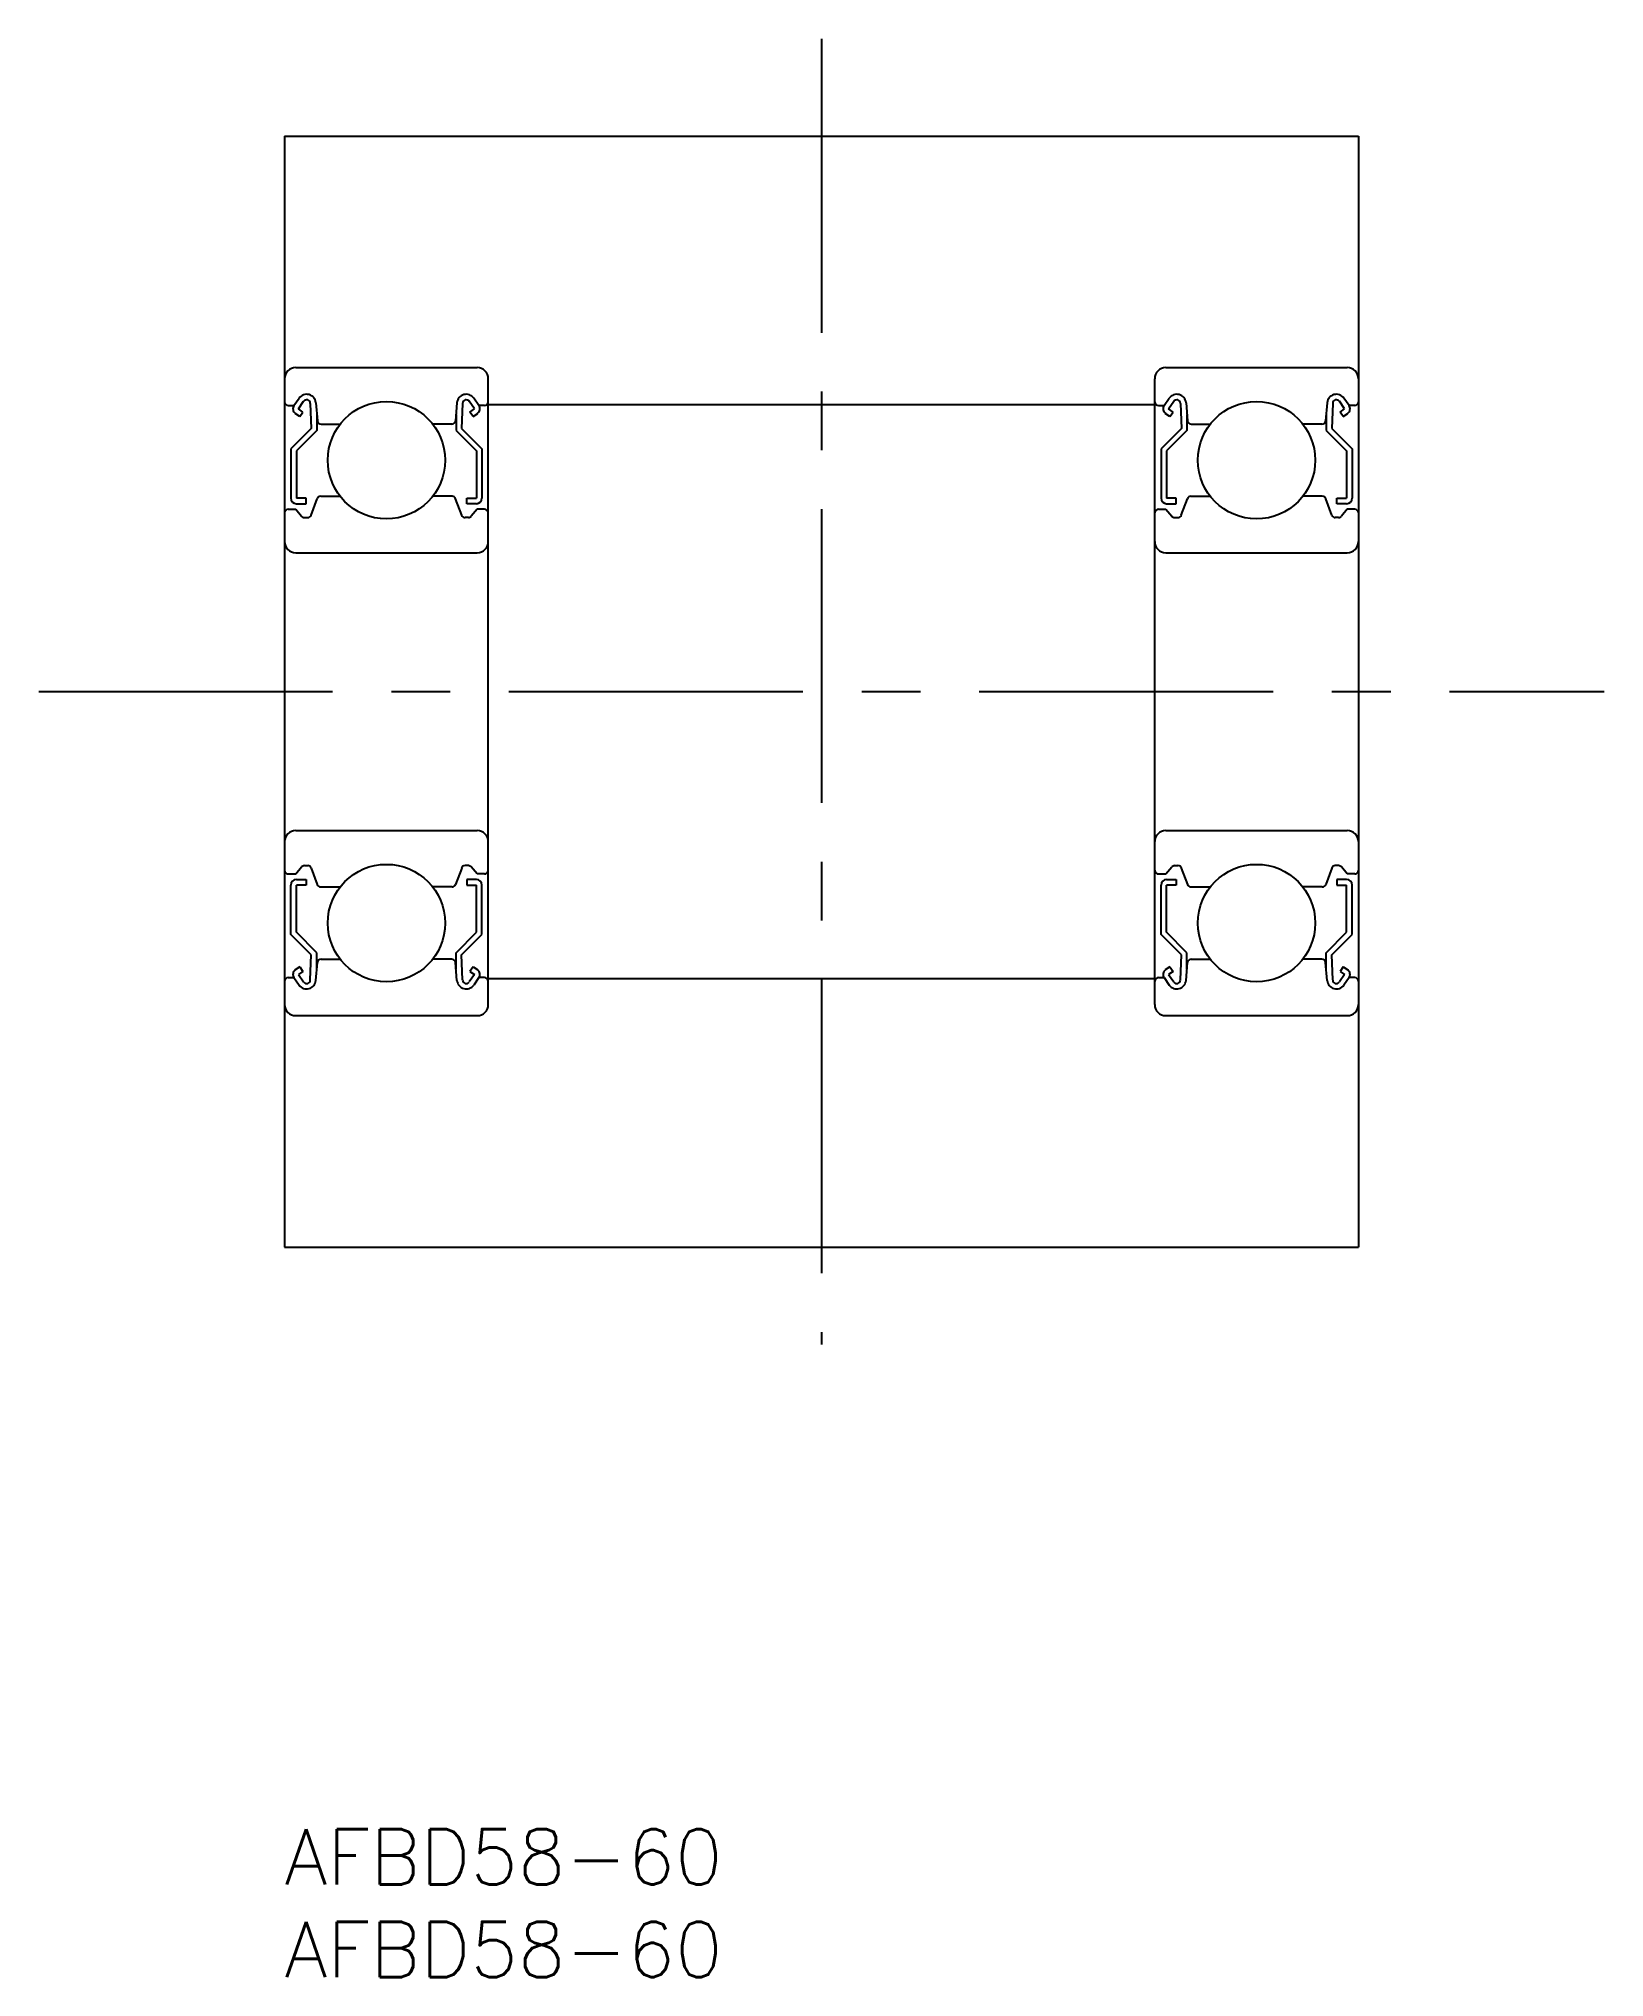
# Model space of a CAD drawing. Extents: x -13 to 71, y -8 to 97.
import ezdxf

# ---------------------------------------------------------------- set-up
doc = ezdxf.new("R2010")
doc.units = 0
doc.header["$LTSCALE"] = 0.5
doc.linetypes.add('CENTER', pattern=[50.8, 31.75, -6.35, 6.35, -6.35])
doc.layers.get('0').update_dxf_attribs({"linetype": 'CONTINUOUS'})
doc.layers.add('CENTER', color=1, linetype='CENTER')
doc.styles.get("Standard").update_dxf_attribs({"font": 'txt.shx', "height": 3, "bigfont": 'bigfont.shx'})

# ---------------------------------------------------------------- blocks, each defined once
blk = doc.blocks.new('*U8')
at = {"color": 7, "linetype": 'CONTINUOUS'}
blk.add_text('AFBD58-60', height=3, dxfattribs=at).set_placement((0, -3))
blk = doc.blocks.new('*U9')
at = {"color": 7, "linetype": 'CONTINUOUS'}
blk.add_text('AFBD58-60', height=3, dxfattribs=at).set_placement((0, -8))

msp = doc.modelspace()

# ---------------------------------------------------------------- linework, layer by layer
at = {"color": 7, "linetype": 'CONTINUOUS'}
for p, q in [((0, 91.44), (58, 91.44)), ((0, 91.44), (0, 31.44)), ((58, 91.44), (58, 31.44)), ((0.6, 78.94), (10.4, 78.94)), ((47.6, 78.94), (57.4, 78.94)), ((11, 44.54), (11, 78.34)), ((47, 44.54), (47, 78.34)), ((0.2, 76.89), (0.5, 76.89)), ((0.5, 76.89), (0.78, 77.29)), ((0.82, 76.3), (0.57, 76.47)), ((0.75, 76.72), (1.03, 77.12)), ((0.99, 76.54), (0.75, 76.72)), ((0.82, 76.3), (0.99, 76.54)), ((1.39, 77.01), (1.44, 75.66)), ((1.69, 77.04), (1.77, 76.07)), ((9.31, 77.04), (9.23, 76.07)), ((9.61, 77.01), (9.56, 75.66)), ((10.25, 76.72), (9.97, 77.12)), ((10.01, 76.54), (10.25, 76.72)), ((10.18, 76.3), (10.01, 76.54)), ((10.18, 76.3), (10.43, 76.47)), ((10.5, 76.89), (10.22, 77.29)), ((10.8, 76.89), (10.5, 76.89)), ((11, 76.94), (47, 76.94)), ((47.2, 76.89), (47.5, 76.89)), ((47.5, 76.89), (47.78, 77.29)), ((47.82, 76.3), (47.57, 76.47)), ((47.75, 76.72), (48.03, 77.12)), ((47.99, 76.54), (47.75, 76.72)), ((47.82, 76.3), (47.99, 76.54)), ((48.39, 77.01), (48.44, 75.66)), ((48.69, 77.04), (48.77, 76.07)), ((56.31, 77.04), (56.23, 76.07)), ((56.61, 77.01), (56.56, 75.66)), ((57.25, 76.72), (56.97, 77.12)), ((57.01, 76.54), (57.25, 76.72)), ((57.18, 76.3), (57.01, 76.54)), ((57.18, 76.3), (57.43, 76.47)), ((57.5, 76.89), (57.22, 77.29)), ((57.8, 76.89), (57.5, 76.89)), ((1.44, 75.66), (0.34, 74.56)), ((1.74, 75.54), (0.64, 74.44)), ((1.74, 76.41), (1.74, 75.54)), ((1.97, 75.89), (2.99, 75.89)), ((9.03, 75.89), (8.01, 75.89)), ((9.26, 76.41), (9.26, 75.54)), ((9.26, 75.54), (10.36, 74.44)), ((9.56, 75.66), (10.66, 74.56)), ((48.44, 75.66), (47.34, 74.56)), ((48.74, 75.54), (47.64, 74.44)), ((48.74, 76.41), (48.74, 75.54)), ((48.97, 75.89), (49.99, 75.89)), ((56.03, 75.89), (55.01, 75.89)), ((56.26, 76.41), (56.26, 75.54)), ((56.26, 75.54), (57.36, 74.44)), ((56.56, 75.66), (57.66, 74.56)), ((0.34, 74.56), (0.34, 71.89)), ((0.64, 74.44), (0.64, 71.89)), ((10.36, 74.44), (10.36, 71.89)), ((10.66, 74.56), (10.66, 71.89)), ((47.34, 74.56), (47.34, 71.89)), ((47.64, 74.44), (47.64, 71.89)), ((57.36, 74.44), (57.36, 71.89)), ((57.66, 74.56), (57.66, 71.89)), ((0.2, 71.29), (0.6, 71.29)), ((0.6, 71.29), (0.92, 70.91)), ((1.16, 71.89), (0.64, 71.89)), ((0.64, 71.59), (1.16, 71.59)), ((1.16, 71.59), (1.16, 71.89)), ((1.43, 70.97), (1.76, 71.86)), ((1.95, 71.99), (2.99, 71.99)), ((9.05, 71.99), (8.01, 71.99)), ((9.57, 70.97), (9.24, 71.86)), ((9.84, 71.89), (10.36, 71.89)), ((9.84, 71.59), (9.84, 71.89)), ((10.36, 71.59), (9.84, 71.59)), ((10.4, 71.29), (10.08, 70.91)), ((10.8, 71.29), (10.4, 71.29)), ((47.2, 71.29), (47.6, 71.29)), ((47.6, 71.29), (47.92, 70.91)), ((48.16, 71.89), (47.64, 71.89)), ((47.64, 71.59), (48.16, 71.59)), ((48.16, 71.59), (48.16, 71.89)), ((48.43, 70.97), (48.76, 71.86)), ((48.95, 71.99), (49.99, 71.99)), ((56.05, 71.99), (55.01, 71.99)), ((56.57, 70.97), (56.24, 71.86)), ((56.84, 71.89), (57.36, 71.89)), ((56.84, 71.59), (56.84, 71.89)), ((57.36, 71.59), (56.84, 71.59)), ((57.4, 71.29), (57.08, 70.91)), ((57.8, 71.29), (57.4, 71.29)), ((1.07, 70.84), (1.25, 70.84)), ((9.93, 70.84), (9.75, 70.84)), ((48.07, 70.84), (48.25, 70.84)), ((56.93, 70.84), (56.75, 70.84)), ((0.6, 68.94), (10.4, 68.94)), ((47.6, 68.94), (57.4, 68.94)), ((0.6, 53.94), (10.4, 53.94)), ((47.6, 53.94), (57.4, 53.94)), ((0.2, 51.59), (0.6, 51.59)), ((0.6, 51.59), (0.92, 51.97)), ((1.07, 52.04), (1.25, 52.04)), ((1.43, 51.91), (1.76, 51.02)), ((9.57, 51.91), (9.24, 51.02)), ((9.93, 52.04), (9.75, 52.04)), ((10.4, 51.59), (10.08, 51.97)), ((10.8, 51.59), (10.4, 51.59)), ((47.2, 51.59), (47.6, 51.59)), ((47.6, 51.59), (47.92, 51.97)), ((48.07, 52.04), (48.25, 52.04)), ((48.43, 51.91), (48.76, 51.02)), ((56.57, 51.91), (56.24, 51.02)), ((56.93, 52.04), (56.75, 52.04)), ((57.4, 51.59), (57.08, 51.97)), ((57.8, 51.59), (57.4, 51.59)), ((0.34, 48.32), (0.34, 50.99)), ((0.64, 51.29), (1.16, 51.29)), ((0.64, 48.44), (0.64, 50.99)), ((1.16, 50.99), (0.64, 50.99)), ((1.16, 51.29), (1.16, 50.99)), ((1.95, 50.89), (2.99, 50.89)), ((9.05, 50.89), (8.01, 50.89)), ((9.84, 51.29), (9.84, 50.99)), ((10.36, 51.29), (9.84, 51.29)), ((9.84, 50.99), (10.36, 50.99)), ((10.36, 48.44), (10.36, 50.99)), ((10.66, 48.32), (10.66, 50.99)), ((47.34, 48.32), (47.34, 50.99)), ((47.64, 51.29), (48.16, 51.29)), ((47.64, 48.44), (47.64, 50.99)), ((48.16, 50.99), (47.64, 50.99)), ((48.16, 51.29), (48.16, 50.99)), ((48.95, 50.89), (49.99, 50.89)), ((56.05, 50.89), (55.01, 50.89)), ((56.84, 51.29), (56.84, 50.99)), ((57.36, 51.29), (56.84, 51.29)), ((56.84, 50.99), (57.36, 50.99)), ((57.36, 48.44), (57.36, 50.99)), ((57.66, 48.32), (57.66, 50.99)), ((1.44, 47.22), (0.34, 48.32)), ((1.74, 47.34), (0.64, 48.44)), ((9.26, 47.34), (10.36, 48.44)), ((9.56, 47.22), (10.66, 48.32)), ((48.44, 47.22), (47.34, 48.32)), ((48.74, 47.34), (47.64, 48.44)), ((56.26, 47.34), (57.36, 48.44)), ((56.56, 47.22), (57.66, 48.32)), ((1.39, 45.87), (1.44, 47.22)), ((1.74, 46.47), (1.74, 47.34)), ((9.26, 46.47), (9.26, 47.34)), ((9.61, 45.87), (9.56, 47.22)), ((48.39, 45.87), (48.44, 47.22)), ((48.74, 46.47), (48.74, 47.34)), ((56.26, 46.47), (56.26, 47.34)), ((56.61, 45.87), (56.56, 47.22)), ((0.82, 46.58), (0.57, 46.41)), ((0.99, 46.33), (0.75, 46.16)), ((0.75, 46.16), (1.03, 45.76)), ((0.82, 46.58), (0.99, 46.33)), ((1.69, 45.84), (1.77, 46.81)), ((1.97, 46.99), (2.99, 46.99)), ((9.03, 46.99), (8.01, 46.99)), ((9.31, 45.84), (9.23, 46.81)), ((10.25, 46.16), (9.97, 45.76)), ((10.18, 46.58), (10.01, 46.33)), ((10.01, 46.33), (10.25, 46.16)), ((10.18, 46.58), (10.43, 46.41)), ((47.82, 46.58), (47.57, 46.41)), ((47.99, 46.33), (47.75, 46.16)), ((47.75, 46.16), (48.03, 45.76)), ((47.82, 46.58), (47.99, 46.33)), ((48.69, 45.84), (48.77, 46.81)), ((48.97, 46.99), (49.99, 46.99)), ((56.03, 46.99), (55.01, 46.99)), ((56.31, 45.84), (56.23, 46.81)), ((57.25, 46.16), (56.97, 45.76)), ((57.18, 46.58), (57.01, 46.33)), ((57.01, 46.33), (57.25, 46.16)), ((57.18, 46.58), (57.43, 46.41)), ((0.2, 45.99), (0.5, 45.99)), ((0.5, 45.99), (0.78, 45.59)), ((10.5, 45.99), (10.22, 45.59)), ((10.8, 45.99), (10.5, 45.99)), ((11, 45.94), (47, 45.94)), ((47.2, 45.99), (47.5, 45.99)), ((47.5, 45.99), (47.78, 45.59)), ((57.5, 45.99), (57.22, 45.59)), ((57.8, 45.99), (57.5, 45.99)), ((0.6, 43.94), (10.4, 43.94)), ((47.6, 43.94), (57.4, 43.94)), ((0, 31.44), (58, 31.44))]:
    msp.add_line(p, q, dxfattribs=at)
for centre in [(5.5, 73.94), (52.5, 73.94), (5.5, 48.94), (52.5, 48.94)]:
    msp.add_circle(centre, 3.17, dxfattribs=at)
for centre, radius, start, end in [((0.6, 78.34), 0.6, 90, 180), ((10.4, 78.34), 0.6, 0, 90), ((47.6, 78.34), 0.6, 90, 180), ((57.4, 78.34), 0.6, 0, 90), ((1.19, 77), 0.5, 5.065, 144.9356), ((9.81, 77), 0.5, 35.0644, 174.935), ((48.19, 77), 0.5, 5.065, 144.9356), ((56.81, 77), 0.5, 35.0644, 174.935), ((0.2, 77.09), 0.2, 180, 270), ((0.75, 76.72), 0.3, 144.9356, 235.0377), ((1.19, 77), 0.2, 2.1312, 144.9367), ((9.81, 77), 0.2, 35.0633, 177.8688), ((10.25, 76.72), 0.3, 304.9623, 35.0644), ((10.8, 77.09), 0.2, 270, 0), ((47.2, 77.09), 0.2, 180, 270), ((47.75, 76.72), 0.3, 144.9356, 235.0377), ((48.19, 77), 0.2, 2.1312, 144.9367), ((56.81, 77), 0.2, 35.0633, 177.8688), ((57.25, 76.72), 0.3, 304.9623, 35.0644), ((57.8, 77.09), 0.2, 270, 0), ((1.97, 76.09), 0.2, 185.065, 270), ((9.03, 76.09), 0.2, 270, 354.935), ((48.97, 76.09), 0.2, 185.065, 270), ((56.03, 76.09), 0.2, 270, 354.935), ((0.2, 71.09), 0.2, 90, 180), ((0.64, 71.89), 0.3, 180, 270), ((1.95, 71.79), 0.2, 90, 159.9703), ((9.05, 71.79), 0.2, 20.0297, 90), ((10.36, 71.89), 0.3, 270, 0), ((10.8, 71.09), 0.2, 0, 90), ((47.2, 71.09), 0.2, 90, 180), ((47.64, 71.89), 0.3, 180, 270), ((48.95, 71.79), 0.2, 90, 159.9703), ((56.05, 71.79), 0.2, 20.0297, 90), ((57.36, 71.89), 0.3, 270, 0), ((57.8, 71.09), 0.2, 0, 90), ((1.07, 71.04), 0.2, 219.997, 270), ((1.25, 71.04), 0.2, 270, 339.9703), ((9.75, 71.04), 0.2, 200.0297, 270), ((9.93, 71.04), 0.2, 270, 320.003), ((48.07, 71.04), 0.2, 219.997, 270), ((48.25, 71.04), 0.2, 270, 339.9703), ((56.75, 71.04), 0.2, 200.0297, 270), ((56.93, 71.04), 0.2, 270, 320.003), ((0.6, 69.54), 0.6, 180, 270), ((10.4, 69.54), 0.6, 270, 0), ((47.6, 69.54), 0.6, 180, 270), ((57.4, 69.54), 0.6, 270, 0), ((0.6, 53.34), 0.6, 90, 180), ((10.4, 53.34), 0.6, 0, 90), ((47.6, 53.34), 0.6, 90, 180), ((57.4, 53.34), 0.6, 0, 90), ((0.2, 51.79), 0.2, 180, 270), ((1.07, 51.84), 0.2, 90, 140.003), ((1.25, 51.84), 0.2, 20.0297, 90), ((9.75, 51.84), 0.2, 90, 159.9703), ((9.93, 51.84), 0.2, 39.997, 90), ((10.8, 51.79), 0.2, 270, 0), ((47.2, 51.79), 0.2, 180, 270), ((48.07, 51.84), 0.2, 90, 140.003), ((48.25, 51.84), 0.2, 20.0297, 90), ((56.75, 51.84), 0.2, 90, 159.9703), ((56.93, 51.84), 0.2, 39.997, 90), ((57.8, 51.79), 0.2, 270, 0), ((0.64, 50.99), 0.3, 90, 180), ((1.95, 51.09), 0.2, 200.0297, 270), ((9.05, 51.09), 0.2, 270, 339.9703), ((10.36, 50.99), 0.3, 0, 90), ((47.64, 50.99), 0.3, 90, 180), ((48.95, 51.09), 0.2, 200.0297, 270), ((56.05, 51.09), 0.2, 270, 339.9703), ((57.36, 50.99), 0.3, 0, 90), ((0.75, 46.16), 0.3, 124.9623, 215.0644), ((1.97, 46.79), 0.2, 90, 174.935), ((9.03, 46.79), 0.2, 5.065, 90), ((10.25, 46.16), 0.3, 324.9356, 55.0377), ((47.75, 46.16), 0.3, 124.9623, 215.0644), ((48.97, 46.79), 0.2, 90, 174.935), ((56.03, 46.79), 0.2, 5.065, 90), ((57.25, 46.16), 0.3, 324.9356, 55.0377), ((0.2, 45.79), 0.2, 90, 180), ((1.19, 45.88), 0.5, 215.0644, 354.935), ((1.19, 45.87), 0.2, 215.0633, 357.8688), ((9.81, 45.88), 0.5, 185.065, 324.9356), ((9.81, 45.87), 0.2, 182.1312, 324.9367), ((10.8, 45.79), 0.2, 0, 90), ((47.2, 45.79), 0.2, 90, 180), ((48.19, 45.88), 0.5, 215.0644, 354.935), ((48.19, 45.87), 0.2, 215.0633, 357.8688), ((56.81, 45.88), 0.5, 185.065, 324.9356), ((56.81, 45.87), 0.2, 182.1312, 324.9367), ((57.8, 45.79), 0.2, 0, 90), ((0.6, 44.54), 0.6, 180, 270), ((10.4, 44.54), 0.6, 270, 0), ((47.6, 44.54), 0.6, 180, 270), ((57.4, 44.54), 0.6, 270, 0)]:
    msp.add_arc(centre, radius, start, end, dxfattribs=at)
at = {"layer": 'CENTER', "color": 1, "linetype": 'CENTER'}
for p, q in [((29, 96.7), (29, 26.18)), ((-13.28, 61.44), (71.28, 61.44))]:
    msp.add_line(p, q, dxfattribs=at)

# ---------------------------------------------------------------- block references
at = {"color": 7, "linetype": 'CONTINUOUS'}
for name in ['*U8', '*U9']:
    msp.add_blockref(name, (0, 0), dxfattribs=at)

doc.saveas('drawing.dxf')
